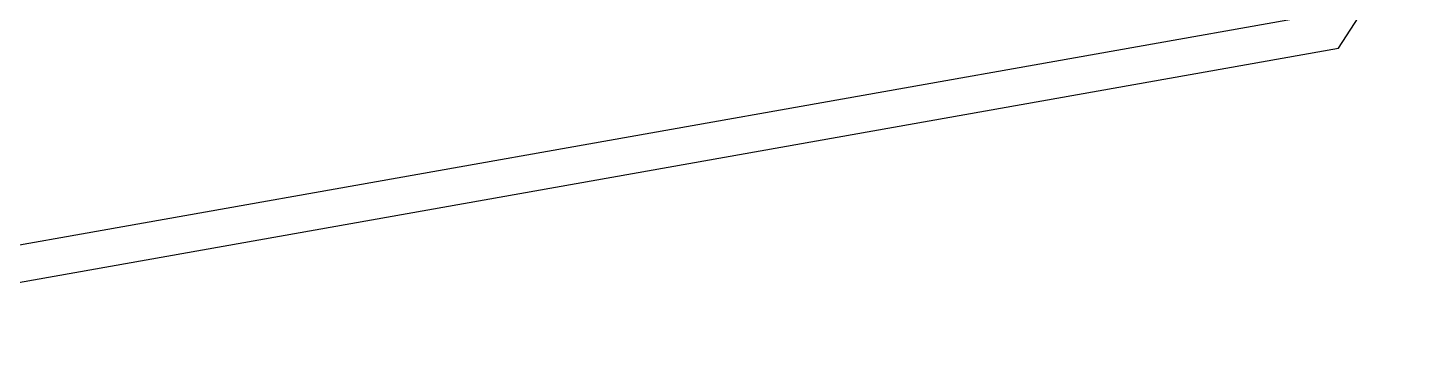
# Model space of a CAD drawing. Header units: millimetres. Extents: x -65527 to 8894748, y -37603 to 223697.
# Drawn here: x -29301.6 to -29250.6, y 101459.3 to 101470.9 of the extents above; entities that cross this region are included whole.
import ezdxf

# ---------------------------------------------------------------- set-up
doc = ezdxf.new("R2010")
doc.units = ezdxf.units.MM
doc.header["$LTSCALE"] = 10
doc.layers.add('Архитектура', color=251, linetype='Continuous')

msp = doc.modelspace()

# ---------------------------------------------------------------- linework, layer by layer
at = {"layer": 'Архитектура', "lineweight": 25, "transparency": 33554684}
for points in [[(-29317.692, 101474.157), (-29315.33, 101460.831), (-29313.613, 101459.526), (-29253.488, 101470.182), (-29252.324, 101471.998)], [(-29317.692, 101474.157), (-29315.33, 101460.831), (-29313.613, 101459.526), (-29253.488, 101470.182), (-29252.324, 101471.998)], [(-29317.692, 101474.157), (-29315.33, 101460.831), (-29313.613, 101459.526), (-29253.488, 101470.182), (-29252.324, 101471.998)], [(-29317.692, 101474.157), (-29315.33, 101460.831), (-29313.613, 101459.526), (-29253.488, 101470.182), (-29252.324, 101471.998)], [(-29317.692, 101474.157), (-29315.33, 101460.831), (-29313.613, 101459.526), (-29253.488, 101470.182), (-29252.324, 101471.998)], [(-29317.692, 101474.157), (-29315.33, 101460.831), (-29313.613, 101459.526), (-29253.488, 101470.182), (-29252.324, 101471.998)], [(-29317.692, 101474.157), (-29315.33, 101460.831), (-29313.613, 101459.526), (-29253.488, 101470.182), (-29252.324, 101471.998)], [(-29317.692, 101474.157), (-29315.33, 101460.831), (-29313.613, 101459.526), (-29253.488, 101470.182), (-29252.324, 101471.998)], [(-29317.692, 101474.157), (-29315.33, 101460.831), (-29313.613, 101459.526), (-29253.488, 101470.182), (-29252.324, 101471.998)], [(-29317.692, 101474.157), (-29315.33, 101460.831), (-29313.613, 101459.526), (-29253.488, 101470.182), (-29252.324, 101471.998)], [(-29317.692, 101474.157), (-29315.33, 101460.831), (-29313.613, 101459.526), (-29253.488, 101470.182), (-29252.324, 101471.998)], [(-29317.692, 101474.157), (-29315.33, 101460.831), (-29313.613, 101459.526), (-29253.488, 101470.182), (-29252.324, 101471.998)], [(-29317.692, 101474.157), (-29315.33, 101460.831), (-29313.613, 101459.526), (-29253.488, 101470.182), (-29252.324, 101471.998)], [(-29317.692, 101474.157), (-29315.33, 101460.831), (-29313.613, 101459.526), (-29253.488, 101470.182), (-29252.324, 101471.998)], [(-29317.692, 101474.157), (-29315.33, 101460.831), (-29313.613, 101459.526), (-29253.488, 101470.182), (-29252.324, 101471.998)], [(-29317.692, 101474.157), (-29315.33, 101460.831), (-29313.613, 101459.526), (-29253.488, 101470.182), (-29252.324, 101471.998)], [(-29317.692, 101474.157), (-29315.33, 101460.831), (-29313.613, 101459.526), (-29253.488, 101470.182), (-29252.324, 101471.998)], [(-29317.692, 101474.157), (-29315.33, 101460.831), (-29313.613, 101459.526), (-29253.488, 101470.182), (-29252.324, 101471.998)], [(-29317.692, 101474.157), (-29315.33, 101460.831), (-29313.613, 101459.526), (-29253.488, 101470.182), (-29252.324, 101471.998)], [(-29317.692, 101474.157), (-29315.33, 101460.831), (-29313.613, 101459.526), (-29253.488, 101470.182), (-29252.324, 101471.998)], [(-29317.692, 101474.157), (-29315.33, 101460.831), (-29313.613, 101459.526), (-29253.488, 101470.182), (-29252.324, 101471.998)], [(-29317.692, 101474.157), (-29315.33, 101460.831), (-29313.613, 101459.526), (-29253.488, 101470.182), (-29252.324, 101471.998)], [(-29317.692, 101474.157), (-29315.33, 101460.831), (-29313.613, 101459.526), (-29253.488, 101470.182), (-29252.324, 101471.998)], [(-29317.692, 101474.157), (-29315.33, 101460.831), (-29313.613, 101459.526), (-29253.488, 101470.182), (-29252.324, 101471.998)], [(-29317.692, 101474.157), (-29315.33, 101460.831), (-29313.613, 101459.526), (-29253.488, 101470.182), (-29252.324, 101471.998)], [(-29317.692, 101474.157), (-29315.33, 101460.831), (-29313.613, 101459.526), (-29253.488, 101470.182), (-29252.324, 101471.998)], [(-29317.692, 101474.157), (-29315.33, 101460.831), (-29313.613, 101459.526), (-29253.488, 101470.182), (-29252.324, 101471.998)], [(-29317.692, 101474.157), (-29315.33, 101460.831), (-29313.613, 101459.526), (-29253.488, 101470.182), (-29252.324, 101471.998)], [(-29317.692, 101474.157), (-29315.33, 101460.831), (-29313.613, 101459.526), (-29253.488, 101470.182), (-29252.324, 101471.998)], [(-29317.692, 101474.157), (-29315.33, 101460.831), (-29313.613, 101459.526), (-29253.488, 101470.182), (-29252.324, 101471.998)], [(-29317.692, 101474.157), (-29315.33, 101460.831), (-29313.613, 101459.526), (-29253.488, 101470.182), (-29252.324, 101471.998)], [(-29317.692, 101474.157), (-29315.33, 101460.831), (-29313.613, 101459.526), (-29253.488, 101470.182), (-29252.324, 101471.998)], [(-29317.692, 101474.157), (-29315.33, 101460.831), (-29313.613, 101459.526), (-29253.488, 101470.182), (-29252.324, 101471.998)], [(-29317.692, 101474.157), (-29315.33, 101460.831), (-29313.613, 101459.526), (-29253.488, 101470.182), (-29252.324, 101471.998)], [(-29317.692, 101474.157), (-29315.33, 101460.831), (-29313.613, 101459.526), (-29253.488, 101470.182), (-29252.324, 101471.998)], [(-29317.692, 101474.157), (-29315.33, 101460.831), (-29313.613, 101459.526), (-29253.488, 101470.182), (-29252.324, 101471.998)], [(-29317.692, 101474.157), (-29315.33, 101460.831), (-29313.613, 101459.526), (-29253.488, 101470.182), (-29252.324, 101471.998)], [(-29317.692, 101474.157), (-29315.33, 101460.831), (-29313.613, 101459.526), (-29253.488, 101470.182), (-29252.324, 101471.998)], [(-29317.692, 101474.157), (-29315.33, 101460.831), (-29313.613, 101459.526), (-29253.488, 101470.182), (-29252.324, 101471.998)], [(-29317.692, 101474.157), (-29315.33, 101460.831), (-29313.613, 101459.526), (-29253.488, 101470.182), (-29252.324, 101471.998)], [(-29317.692, 101474.157), (-29315.33, 101460.831), (-29313.613, 101459.526), (-29253.488, 101470.182), (-29252.324, 101471.998)], [(-29317.692, 101474.157), (-29315.33, 101460.831), (-29313.613, 101459.526), (-29253.488, 101470.182), (-29252.324, 101471.998)], [(-29317.692, 101474.157), (-29315.33, 101460.831), (-29313.613, 101459.526), (-29253.488, 101470.182), (-29252.324, 101471.998)], [(-29317.692, 101474.157), (-29315.33, 101460.831), (-29313.613, 101459.526), (-29253.488, 101470.182), (-29252.324, 101471.998)], [(-29317.692, 101474.157), (-29315.33, 101460.831), (-29313.613, 101459.526), (-29253.488, 101470.182), (-29252.324, 101471.998)], [(-29317.692, 101474.157), (-29315.33, 101460.831), (-29313.613, 101459.526), (-29253.488, 101470.182), (-29252.324, 101471.998)], [(-29317.692, 101474.157), (-29315.33, 101460.831), (-29313.613, 101459.526), (-29253.488, 101470.182), (-29252.324, 101471.998)], [(-29317.692, 101474.157), (-29315.33, 101460.831), (-29313.613, 101459.526), (-29253.488, 101470.182), (-29252.324, 101471.998)], [(-29317.692, 101474.157), (-29315.33, 101460.831), (-29313.613, 101459.526), (-29253.488, 101470.182), (-29252.324, 101471.998)], [(-29317.692, 101474.157), (-29315.33, 101460.831), (-29313.613, 101459.526), (-29253.488, 101470.182), (-29252.324, 101471.998)], [(-29317.692, 101474.157), (-29315.33, 101460.831), (-29313.613, 101459.526), (-29253.488, 101470.182), (-29252.324, 101471.998)], [(-29317.692, 101474.157), (-29315.33, 101460.831), (-29313.613, 101459.526), (-29253.488, 101470.182), (-29252.324, 101471.998)], [(-29317.692, 101474.157), (-29315.33, 101460.831), (-29313.613, 101459.526), (-29253.488, 101470.182), (-29252.324, 101471.998)], [(-29317.692, 101474.157), (-29315.33, 101460.831), (-29313.613, 101459.526), (-29253.488, 101470.182), (-29252.324, 101471.998)], [(-29317.692, 101474.157), (-29315.33, 101460.831), (-29313.613, 101459.526), (-29253.488, 101470.182), (-29252.324, 101471.998)], [(-29317.692, 101474.157), (-29315.33, 101460.831), (-29313.613, 101459.526), (-29253.488, 101470.182), (-29252.324, 101471.998)], [(-29317.692, 101474.157), (-29315.33, 101460.831), (-29313.613, 101459.526), (-29253.488, 101470.182), (-29252.324, 101471.998)], [(-29317.692, 101474.157), (-29315.33, 101460.831), (-29313.613, 101459.526), (-29253.488, 101470.182), (-29252.324, 101471.998)], [(-29317.692, 101474.157), (-29315.33, 101460.831), (-29313.613, 101459.526), (-29253.488, 101470.182), (-29252.324, 101471.998)], [(-29317.692, 101474.157), (-29315.33, 101460.831), (-29313.613, 101459.526), (-29253.488, 101470.182), (-29252.324, 101471.998)], [(-29317.692, 101474.157), (-29315.33, 101460.831), (-29313.613, 101459.526), (-29253.488, 101470.182), (-29252.324, 101471.998)], [(-29317.692, 101474.157), (-29315.33, 101460.831), (-29313.613, 101459.526), (-29253.488, 101470.182), (-29252.324, 101471.998)], [(-29317.692, 101474.157), (-29315.33, 101460.831), (-29313.613, 101459.526), (-29253.488, 101470.182), (-29252.324, 101471.998)], [(-29317.692, 101474.157), (-29315.33, 101460.831), (-29313.613, 101459.526), (-29253.488, 101470.182), (-29252.324, 101471.998)], [(-29317.692, 101474.157), (-29315.33, 101460.831), (-29313.613, 101459.526), (-29253.488, 101470.182), (-29252.324, 101471.998)], [(-29317.692, 101474.157), (-29315.33, 101460.831), (-29313.613, 101459.526), (-29253.488, 101470.182), (-29252.324, 101471.998)], [(-29317.692, 101474.157), (-29315.33, 101460.831), (-29313.613, 101459.526), (-29253.488, 101470.182), (-29252.324, 101471.998)], [(-29317.692, 101474.157), (-29315.33, 101460.831), (-29313.613, 101459.526), (-29253.488, 101470.182), (-29252.324, 101471.998)], [(-29317.692, 101474.157), (-29315.33, 101460.831), (-29313.613, 101459.526), (-29253.488, 101470.182), (-29252.324, 101471.998)], [(-29317.692, 101474.157), (-29315.33, 101460.831), (-29313.613, 101459.526), (-29253.488, 101470.182), (-29252.324, 101471.998)], [(-29317.692, 101474.157), (-29315.33, 101460.831), (-29313.613, 101459.526), (-29253.488, 101470.182), (-29252.324, 101471.998)], [(-29317.692, 101474.157), (-29315.33, 101460.831), (-29313.613, 101459.526), (-29253.488, 101470.182), (-29252.324, 101471.998)], [(-29317.692, 101474.157), (-29315.33, 101460.831), (-29313.613, 101459.526), (-29253.488, 101470.182), (-29252.324, 101471.998)], [(-29317.692, 101474.157), (-29315.33, 101460.831), (-29313.613, 101459.526), (-29253.488, 101470.182), (-29252.324, 101471.998)], [(-29317.692, 101474.157), (-29315.33, 101460.831), (-29313.613, 101459.526), (-29253.488, 101470.182), (-29252.324, 101471.998)], [(-29317.692, 101474.157), (-29315.33, 101460.831), (-29313.613, 101459.526), (-29253.488, 101470.182), (-29252.324, 101471.998)], [(-29317.692, 101474.157), (-29315.33, 101460.831), (-29313.613, 101459.526), (-29253.488, 101470.182), (-29252.324, 101471.998)], [(-29317.692, 101474.157), (-29315.33, 101460.831), (-29313.613, 101459.526), (-29253.488, 101470.182), (-29252.324, 101471.998)], [(-29317.692, 101474.157), (-29315.33, 101460.831), (-29313.613, 101459.526), (-29253.488, 101470.182), (-29252.324, 101471.998)], [(-29317.692, 101474.157), (-29315.33, 101460.831), (-29313.613, 101459.526), (-29253.488, 101470.182), (-29252.324, 101471.998)], [(-29317.692, 101474.157), (-29315.33, 101460.831), (-29313.613, 101459.526), (-29253.488, 101470.182), (-29252.324, 101471.998)], [(-29317.692, 101474.157), (-29315.33, 101460.831), (-29313.613, 101459.526), (-29253.488, 101470.182), (-29252.324, 101471.998)], [(-29317.692, 101474.157), (-29315.33, 101460.831), (-29313.613, 101459.526), (-29253.488, 101470.182), (-29252.324, 101471.998)], [(-29317.692, 101474.157), (-29315.33, 101460.831), (-29313.613, 101459.526), (-29253.488, 101470.182), (-29252.324, 101471.998)], [(-29317.692, 101474.157), (-29315.33, 101460.831), (-29313.613, 101459.526), (-29253.488, 101470.182), (-29252.324, 101471.998)], [(-29317.692, 101474.157), (-29315.33, 101460.831), (-29313.613, 101459.526), (-29253.488, 101470.182), (-29252.324, 101471.998)], [(-29317.692, 101474.157), (-29315.33, 101460.831), (-29313.613, 101459.526), (-29253.488, 101470.182), (-29252.324, 101471.998)], [(-29317.692, 101474.157), (-29315.33, 101460.831), (-29313.613, 101459.526), (-29253.488, 101470.182), (-29252.324, 101471.998)], [(-29317.692, 101474.157), (-29315.33, 101460.831), (-29313.613, 101459.526), (-29253.488, 101470.182), (-29252.324, 101471.998)], [(-29317.692, 101474.157), (-29315.33, 101460.831), (-29313.613, 101459.526), (-29253.488, 101470.182), (-29252.324, 101471.998)], [(-29317.692, 101474.157), (-29315.33, 101460.831), (-29313.613, 101459.526), (-29253.488, 101470.182), (-29252.324, 101471.998)], [(-29317.692, 101474.157), (-29315.33, 101460.831), (-29313.613, 101459.526), (-29253.488, 101470.182), (-29252.324, 101471.998)], [(-29317.692, 101474.157), (-29315.33, 101460.831), (-29313.613, 101459.526), (-29253.488, 101470.182), (-29252.324, 101471.998)], [(-29317.692, 101474.157), (-29315.33, 101460.831), (-29313.613, 101459.526), (-29253.488, 101470.182), (-29252.324, 101471.998)], [(-29317.692, 101474.157), (-29315.33, 101460.831), (-29313.613, 101459.526), (-29253.488, 101470.182), (-29252.324, 101471.998)], [(-29317.692, 101474.157), (-29315.33, 101460.831), (-29313.613, 101459.526), (-29253.488, 101470.182), (-29252.324, 101471.998)], [(-29317.692, 101474.157), (-29315.33, 101460.831), (-29313.613, 101459.526), (-29253.488, 101470.182), (-29252.324, 101471.998)], [(-29317.692, 101474.157), (-29315.33, 101460.831), (-29313.613, 101459.526), (-29253.488, 101470.182), (-29252.324, 101471.998)], [(-29317.692, 101474.157), (-29315.33, 101460.831), (-29313.613, 101459.526), (-29253.488, 101470.182), (-29252.324, 101471.998)], [(-29317.692, 101474.157), (-29315.33, 101460.831), (-29313.613, 101459.526), (-29253.488, 101470.182), (-29252.324, 101471.998)], [(-29317.692, 101474.157), (-29315.33, 101460.831), (-29313.613, 101459.526), (-29253.488, 101470.182), (-29252.324, 101471.998)], [(-29317.692, 101474.157), (-29315.33, 101460.831), (-29313.613, 101459.526), (-29253.488, 101470.182), (-29252.324, 101471.998)], [(-29317.692, 101474.157), (-29315.33, 101460.831), (-29313.613, 101459.526), (-29253.488, 101470.182), (-29252.324, 101471.998)], [(-29317.692, 101474.157), (-29315.33, 101460.831), (-29313.613, 101459.526), (-29253.488, 101470.182), (-29252.324, 101471.998)], [(-29317.692, 101474.157), (-29315.33, 101460.831), (-29313.613, 101459.526), (-29253.488, 101470.182), (-29252.324, 101471.998)], [(-29317.692, 101474.157), (-29315.33, 101460.831), (-29313.613, 101459.526), (-29253.488, 101470.182), (-29252.324, 101471.998)], [(-29317.692, 101474.157), (-29315.33, 101460.831), (-29313.613, 101459.526), (-29253.488, 101470.182), (-29252.324, 101471.998)], [(-29317.692, 101474.157), (-29315.33, 101460.831), (-29313.613, 101459.526), (-29253.488, 101470.182), (-29252.324, 101471.998)], [(-29317.692, 101474.157), (-29315.33, 101460.831), (-29313.613, 101459.526), (-29253.488, 101470.182), (-29252.324, 101471.998)], [(-29317.692, 101474.157), (-29315.33, 101460.831), (-29313.613, 101459.526), (-29253.488, 101470.182), (-29252.324, 101471.998)], [(-29317.692, 101474.157), (-29315.33, 101460.831), (-29313.613, 101459.526), (-29253.488, 101470.182), (-29252.324, 101471.998)], [(-29317.692, 101474.157), (-29315.33, 101460.831), (-29313.613, 101459.526), (-29253.488, 101470.182), (-29252.324, 101471.998)], [(-29317.692, 101474.157), (-29315.33, 101460.831), (-29313.613, 101459.526), (-29253.488, 101470.182), (-29252.324, 101471.998)], [(-29317.692, 101474.157), (-29315.33, 101460.831), (-29313.613, 101459.526), (-29253.488, 101470.182), (-29252.324, 101471.998)], [(-29317.692, 101474.157), (-29315.33, 101460.831), (-29313.613, 101459.526), (-29253.488, 101470.182), (-29252.324, 101471.998)], [(-29317.692, 101474.157), (-29315.33, 101460.831), (-29313.613, 101459.526), (-29253.488, 101470.182), (-29252.324, 101471.998)], [(-29317.692, 101474.157), (-29315.33, 101460.831), (-29313.613, 101459.526), (-29253.488, 101470.182), (-29252.324, 101471.998)], [(-29317.692, 101474.157), (-29315.33, 101460.831), (-29313.613, 101459.526), (-29253.488, 101470.182), (-29252.324, 101471.998)], [(-29317.692, 101474.157), (-29315.33, 101460.831), (-29313.613, 101459.526), (-29253.488, 101470.182), (-29252.324, 101471.998)], [(-29317.692, 101474.157), (-29315.33, 101460.831), (-29313.613, 101459.526), (-29253.488, 101470.182), (-29252.324, 101471.998)], [(-29317.692, 101474.157), (-29315.33, 101460.831), (-29313.613, 101459.526), (-29253.488, 101470.182), (-29252.324, 101471.998)], [(-29317.692, 101474.157), (-29315.33, 101460.831), (-29313.613, 101459.526), (-29253.488, 101470.182), (-29252.324, 101471.998)], [(-29317.692, 101474.157), (-29315.33, 101460.831), (-29313.613, 101459.526), (-29253.488, 101470.182), (-29252.324, 101471.998)], [(-29317.692, 101474.157), (-29315.33, 101460.831), (-29313.613, 101459.526), (-29253.488, 101470.182), (-29252.324, 101471.998)], [(-29253.842, 101471.481), (-29313.727, 101460.868), (-29314.009, 101461.065), (-29314.201, 101462.146), (-29314.025, 101462.548), (-29311.624, 101462.974), (-29311.426, 101463.257), (-29311.554, 101463.977), (-29311.858, 101464.294), (-29314.259, 101463.869), (-29314.541, 101464.066), (-29315.499, 101469.469), (-29314.751, 101470.839), (-29314.78, 101471.701)], [(-29253.842, 101471.481), (-29313.727, 101460.868), (-29314.009, 101461.065), (-29314.201, 101462.146), (-29314.025, 101462.548), (-29311.624, 101462.974), (-29311.426, 101463.257), (-29311.554, 101463.977), (-29311.858, 101464.294), (-29314.259, 101463.869), (-29314.541, 101464.066), (-29315.499, 101469.469), (-29314.751, 101470.839), (-29314.78, 101471.701)], [(-29253.842, 101471.481), (-29313.727, 101460.868), (-29314.009, 101461.065), (-29314.201, 101462.146), (-29314.025, 101462.548), (-29311.624, 101462.974), (-29311.426, 101463.257), (-29311.554, 101463.977), (-29311.858, 101464.294), (-29314.259, 101463.869), (-29314.541, 101464.066), (-29315.499, 101469.469), (-29314.751, 101470.839), (-29314.78, 101471.701)], [(-29253.842, 101471.481), (-29313.727, 101460.868), (-29314.009, 101461.065), (-29314.201, 101462.146), (-29314.025, 101462.548), (-29311.624, 101462.974), (-29311.426, 101463.257), (-29311.554, 101463.977), (-29311.858, 101464.294), (-29314.259, 101463.869), (-29314.541, 101464.066), (-29315.499, 101469.469), (-29314.751, 101470.839), (-29314.78, 101471.701)], [(-29253.842, 101471.481), (-29313.727, 101460.868), (-29314.009, 101461.065), (-29314.201, 101462.146), (-29314.025, 101462.548), (-29311.624, 101462.974), (-29311.426, 101463.257), (-29311.554, 101463.977), (-29311.858, 101464.294), (-29314.259, 101463.869), (-29314.541, 101464.066), (-29315.499, 101469.469), (-29314.751, 101470.839), (-29314.78, 101471.701)], [(-29253.842, 101471.481), (-29313.727, 101460.868), (-29314.009, 101461.065), (-29314.201, 101462.146), (-29314.025, 101462.548), (-29311.624, 101462.974), (-29311.426, 101463.257), (-29311.554, 101463.977), (-29311.858, 101464.294), (-29314.259, 101463.869), (-29314.541, 101464.066), (-29315.499, 101469.469), (-29314.751, 101470.839), (-29314.78, 101471.701)], [(-29253.842, 101471.481), (-29313.727, 101460.868), (-29314.009, 101461.065), (-29314.201, 101462.146), (-29314.025, 101462.548), (-29311.624, 101462.974), (-29311.426, 101463.257), (-29311.554, 101463.977), (-29311.858, 101464.294), (-29314.259, 101463.869), (-29314.541, 101464.066), (-29315.499, 101469.469), (-29314.751, 101470.839), (-29314.78, 101471.701)], [(-29253.842, 101471.481), (-29313.727, 101460.868), (-29314.009, 101461.065), (-29314.201, 101462.146), (-29314.025, 101462.548), (-29311.624, 101462.974), (-29311.426, 101463.257), (-29311.554, 101463.977), (-29311.858, 101464.294), (-29314.259, 101463.869), (-29314.541, 101464.066), (-29315.499, 101469.469), (-29314.751, 101470.839), (-29314.78, 101471.701)], [(-29253.842, 101471.481), (-29313.727, 101460.868), (-29314.009, 101461.065), (-29314.201, 101462.146), (-29314.025, 101462.548), (-29311.624, 101462.974), (-29311.426, 101463.257), (-29311.554, 101463.977), (-29311.858, 101464.294), (-29314.259, 101463.869), (-29314.541, 101464.066), (-29315.499, 101469.469), (-29314.751, 101470.839), (-29314.78, 101471.701)], [(-29253.842, 101471.481), (-29313.727, 101460.868), (-29314.009, 101461.065), (-29314.201, 101462.146), (-29314.025, 101462.548), (-29311.624, 101462.974), (-29311.426, 101463.257), (-29311.554, 101463.977), (-29311.858, 101464.294), (-29314.259, 101463.869), (-29314.541, 101464.066), (-29315.499, 101469.469), (-29314.751, 101470.839), (-29314.78, 101471.701)], [(-29253.842, 101471.481), (-29313.727, 101460.868), (-29314.009, 101461.065), (-29314.201, 101462.146), (-29314.025, 101462.548), (-29311.624, 101462.974), (-29311.426, 101463.257), (-29311.554, 101463.977), (-29311.858, 101464.294), (-29314.259, 101463.869), (-29314.541, 101464.066), (-29315.499, 101469.469), (-29314.751, 101470.839), (-29314.78, 101471.701)], [(-29253.842, 101471.481), (-29313.727, 101460.868), (-29314.009, 101461.065), (-29314.201, 101462.146), (-29314.025, 101462.548), (-29311.624, 101462.974), (-29311.426, 101463.257), (-29311.554, 101463.977), (-29311.858, 101464.294), (-29314.259, 101463.869), (-29314.541, 101464.066), (-29315.499, 101469.469), (-29314.751, 101470.839), (-29314.78, 101471.701)], [(-29253.842, 101471.481), (-29313.727, 101460.868), (-29314.009, 101461.065), (-29314.201, 101462.146), (-29314.025, 101462.548), (-29311.624, 101462.974), (-29311.426, 101463.257), (-29311.554, 101463.977), (-29311.858, 101464.294), (-29314.259, 101463.869), (-29314.541, 101464.066), (-29315.499, 101469.469), (-29314.751, 101470.839), (-29314.78, 101471.701)], [(-29253.842, 101471.481), (-29313.727, 101460.868), (-29314.009, 101461.065), (-29314.201, 101462.146), (-29314.025, 101462.548), (-29311.624, 101462.974), (-29311.426, 101463.257), (-29311.554, 101463.977), (-29311.858, 101464.294), (-29314.259, 101463.869), (-29314.541, 101464.066), (-29315.499, 101469.469), (-29314.751, 101470.839), (-29314.78, 101471.701)], [(-29253.842, 101471.481), (-29313.727, 101460.868), (-29314.009, 101461.065), (-29314.201, 101462.146), (-29314.025, 101462.548), (-29311.624, 101462.974), (-29311.426, 101463.257), (-29311.554, 101463.977), (-29311.858, 101464.294), (-29314.259, 101463.869), (-29314.541, 101464.066), (-29315.499, 101469.469), (-29314.751, 101470.839), (-29314.78, 101471.701)], [(-29253.842, 101471.481), (-29313.727, 101460.868), (-29314.009, 101461.065), (-29314.201, 101462.146), (-29314.025, 101462.548), (-29311.624, 101462.974), (-29311.426, 101463.257), (-29311.554, 101463.977), (-29311.858, 101464.294), (-29314.259, 101463.869), (-29314.541, 101464.066), (-29315.499, 101469.469), (-29314.751, 101470.839), (-29314.78, 101471.701)], [(-29253.842, 101471.481), (-29313.727, 101460.868), (-29314.009, 101461.065), (-29314.201, 101462.146), (-29314.025, 101462.548), (-29311.624, 101462.974), (-29311.426, 101463.257), (-29311.554, 101463.977), (-29311.858, 101464.294), (-29314.259, 101463.869), (-29314.541, 101464.066), (-29315.499, 101469.469), (-29314.751, 101470.839), (-29314.78, 101471.701)], [(-29253.842, 101471.481), (-29313.727, 101460.868), (-29314.009, 101461.065), (-29314.201, 101462.146), (-29314.025, 101462.548), (-29311.624, 101462.974), (-29311.426, 101463.257), (-29311.554, 101463.977), (-29311.858, 101464.294), (-29314.259, 101463.869), (-29314.541, 101464.066), (-29315.499, 101469.469), (-29314.751, 101470.839), (-29314.78, 101471.701)], [(-29253.842, 101471.481), (-29313.727, 101460.868), (-29314.009, 101461.065), (-29314.201, 101462.146), (-29314.025, 101462.548), (-29311.624, 101462.974), (-29311.426, 101463.257), (-29311.554, 101463.977), (-29311.858, 101464.294), (-29314.259, 101463.869), (-29314.541, 101464.066), (-29315.499, 101469.469), (-29314.751, 101470.839), (-29314.78, 101471.701)], [(-29253.842, 101471.481), (-29313.727, 101460.868), (-29314.009, 101461.065), (-29314.201, 101462.146), (-29314.025, 101462.548), (-29311.624, 101462.974), (-29311.426, 101463.257), (-29311.554, 101463.977), (-29311.858, 101464.294), (-29314.259, 101463.869), (-29314.541, 101464.066), (-29315.499, 101469.469), (-29314.751, 101470.839), (-29314.78, 101471.701)], [(-29253.842, 101471.481), (-29313.727, 101460.868), (-29314.009, 101461.065), (-29314.201, 101462.146), (-29314.025, 101462.548), (-29311.624, 101462.974), (-29311.426, 101463.257), (-29311.554, 101463.977), (-29311.858, 101464.294), (-29314.259, 101463.869), (-29314.541, 101464.066), (-29315.499, 101469.469), (-29314.751, 101470.839), (-29314.78, 101471.701)], [(-29253.842, 101471.481), (-29313.727, 101460.868), (-29314.009, 101461.065), (-29314.201, 101462.146), (-29314.025, 101462.548), (-29311.624, 101462.974), (-29311.426, 101463.257), (-29311.554, 101463.977), (-29311.858, 101464.294), (-29314.259, 101463.869), (-29314.541, 101464.066), (-29315.499, 101469.469), (-29314.751, 101470.839), (-29314.78, 101471.701)], [(-29253.842, 101471.481), (-29313.727, 101460.868), (-29314.009, 101461.065), (-29314.201, 101462.146), (-29314.025, 101462.548), (-29311.624, 101462.974), (-29311.426, 101463.257), (-29311.554, 101463.977), (-29311.858, 101464.294), (-29314.259, 101463.869), (-29314.541, 101464.066), (-29315.499, 101469.469), (-29314.751, 101470.839), (-29314.78, 101471.701)], [(-29253.842, 101471.481), (-29313.727, 101460.868), (-29314.009, 101461.065), (-29314.201, 101462.146), (-29314.025, 101462.548), (-29311.624, 101462.974), (-29311.426, 101463.257), (-29311.554, 101463.977), (-29311.858, 101464.294), (-29314.259, 101463.869), (-29314.541, 101464.066), (-29315.499, 101469.469), (-29314.751, 101470.839), (-29314.78, 101471.701)], [(-29253.842, 101471.481), (-29313.727, 101460.868), (-29314.009, 101461.065), (-29314.201, 101462.146), (-29314.025, 101462.548), (-29311.624, 101462.974), (-29311.426, 101463.257), (-29311.554, 101463.977), (-29311.858, 101464.294), (-29314.259, 101463.869), (-29314.541, 101464.066), (-29315.499, 101469.469), (-29314.751, 101470.839), (-29314.78, 101471.701)], [(-29253.842, 101471.481), (-29313.727, 101460.868), (-29314.009, 101461.065), (-29314.201, 101462.146), (-29314.025, 101462.548), (-29311.624, 101462.974), (-29311.426, 101463.257), (-29311.554, 101463.977), (-29311.858, 101464.294), (-29314.259, 101463.869), (-29314.541, 101464.066), (-29315.499, 101469.469), (-29314.751, 101470.839), (-29314.78, 101471.701)], [(-29253.842, 101471.481), (-29313.727, 101460.868), (-29314.009, 101461.065), (-29314.201, 101462.146), (-29314.025, 101462.548), (-29311.624, 101462.974), (-29311.426, 101463.257), (-29311.554, 101463.977), (-29311.858, 101464.294), (-29314.259, 101463.869), (-29314.541, 101464.066), (-29315.499, 101469.469), (-29314.751, 101470.839), (-29314.78, 101471.701)], [(-29253.842, 101471.481), (-29313.727, 101460.868), (-29314.009, 101461.065), (-29314.201, 101462.146), (-29314.025, 101462.548), (-29311.624, 101462.974), (-29311.426, 101463.257), (-29311.554, 101463.977), (-29311.858, 101464.294), (-29314.259, 101463.869), (-29314.541, 101464.066), (-29315.499, 101469.469), (-29314.751, 101470.839), (-29314.78, 101471.701)], [(-29253.842, 101471.481), (-29313.727, 101460.868), (-29314.009, 101461.065), (-29314.201, 101462.146), (-29314.025, 101462.548), (-29311.624, 101462.974), (-29311.426, 101463.257), (-29311.554, 101463.977), (-29311.858, 101464.294), (-29314.259, 101463.869), (-29314.541, 101464.066), (-29315.499, 101469.469), (-29314.751, 101470.839), (-29314.78, 101471.701)], [(-29253.842, 101471.481), (-29313.727, 101460.868), (-29314.009, 101461.065), (-29314.201, 101462.146), (-29314.025, 101462.548), (-29311.624, 101462.974), (-29311.426, 101463.257), (-29311.554, 101463.977), (-29311.858, 101464.294), (-29314.259, 101463.869), (-29314.541, 101464.066), (-29315.499, 101469.469), (-29314.751, 101470.839), (-29314.78, 101471.701)], [(-29253.842, 101471.481), (-29313.727, 101460.868), (-29314.009, 101461.065), (-29314.201, 101462.146), (-29314.025, 101462.548), (-29311.624, 101462.974), (-29311.426, 101463.257), (-29311.554, 101463.977), (-29311.858, 101464.294), (-29314.259, 101463.869), (-29314.541, 101464.066), (-29315.499, 101469.469), (-29314.751, 101470.839), (-29314.78, 101471.701)], [(-29253.842, 101471.481), (-29313.727, 101460.868), (-29314.009, 101461.065), (-29314.201, 101462.146), (-29314.025, 101462.548), (-29311.624, 101462.974), (-29311.426, 101463.257), (-29311.554, 101463.977), (-29311.858, 101464.294), (-29314.259, 101463.869), (-29314.541, 101464.066), (-29315.499, 101469.469), (-29314.751, 101470.839), (-29314.78, 101471.701)], [(-29253.842, 101471.481), (-29313.727, 101460.868), (-29314.009, 101461.065), (-29314.201, 101462.146), (-29314.025, 101462.548), (-29311.624, 101462.974), (-29311.426, 101463.257), (-29311.554, 101463.977), (-29311.858, 101464.294), (-29314.259, 101463.869), (-29314.541, 101464.066), (-29315.499, 101469.469), (-29314.751, 101470.839), (-29314.78, 101471.701)], [(-29253.842, 101471.481), (-29313.727, 101460.868), (-29314.009, 101461.065), (-29314.201, 101462.146), (-29314.025, 101462.548), (-29311.624, 101462.974), (-29311.426, 101463.257), (-29311.554, 101463.977), (-29311.858, 101464.294), (-29314.259, 101463.869), (-29314.541, 101464.066), (-29315.499, 101469.469), (-29314.751, 101470.839), (-29314.78, 101471.701)], [(-29253.842, 101471.481), (-29313.727, 101460.868), (-29314.009, 101461.065), (-29314.201, 101462.146), (-29314.025, 101462.548), (-29311.624, 101462.974), (-29311.426, 101463.257), (-29311.554, 101463.977), (-29311.858, 101464.294), (-29314.259, 101463.869), (-29314.541, 101464.066), (-29315.499, 101469.469), (-29314.751, 101470.839), (-29314.78, 101471.701)], [(-29253.842, 101471.481), (-29313.727, 101460.868), (-29314.009, 101461.065), (-29314.201, 101462.146), (-29314.025, 101462.548), (-29311.624, 101462.974), (-29311.426, 101463.257), (-29311.554, 101463.977), (-29311.858, 101464.294), (-29314.259, 101463.869), (-29314.541, 101464.066), (-29315.499, 101469.469), (-29314.751, 101470.839), (-29314.78, 101471.701)], [(-29253.842, 101471.481), (-29313.727, 101460.868), (-29314.009, 101461.065), (-29314.201, 101462.146), (-29314.025, 101462.548), (-29311.624, 101462.974), (-29311.426, 101463.257), (-29311.554, 101463.977), (-29311.858, 101464.294), (-29314.259, 101463.869), (-29314.541, 101464.066), (-29315.499, 101469.469), (-29314.751, 101470.839), (-29314.78, 101471.701)], [(-29253.842, 101471.481), (-29313.727, 101460.868), (-29314.009, 101461.065), (-29314.201, 101462.146), (-29314.025, 101462.548), (-29311.624, 101462.974), (-29311.426, 101463.257), (-29311.554, 101463.977), (-29311.858, 101464.294), (-29314.259, 101463.869), (-29314.541, 101464.066), (-29315.499, 101469.469), (-29314.751, 101470.839), (-29314.78, 101471.701)], [(-29253.842, 101471.481), (-29313.727, 101460.868), (-29314.009, 101461.065), (-29314.201, 101462.146), (-29314.025, 101462.548), (-29311.624, 101462.974), (-29311.426, 101463.257), (-29311.554, 101463.977), (-29311.858, 101464.294), (-29314.259, 101463.869), (-29314.541, 101464.066), (-29315.499, 101469.469), (-29314.751, 101470.839), (-29314.78, 101471.701)], [(-29253.842, 101471.481), (-29313.727, 101460.868), (-29314.009, 101461.065), (-29314.201, 101462.146), (-29314.025, 101462.548), (-29311.624, 101462.974), (-29311.426, 101463.257), (-29311.554, 101463.977), (-29311.858, 101464.294), (-29314.259, 101463.869), (-29314.541, 101464.066), (-29315.499, 101469.469), (-29314.751, 101470.839), (-29314.78, 101471.701)], [(-29253.842, 101471.481), (-29313.727, 101460.868), (-29314.009, 101461.065), (-29314.201, 101462.146), (-29314.025, 101462.548), (-29311.624, 101462.974), (-29311.426, 101463.257), (-29311.554, 101463.977), (-29311.858, 101464.294), (-29314.259, 101463.869), (-29314.541, 101464.066), (-29315.499, 101469.469), (-29314.751, 101470.839), (-29314.78, 101471.701)], [(-29253.842, 101471.481), (-29313.727, 101460.868), (-29314.009, 101461.065), (-29314.201, 101462.146), (-29314.025, 101462.548), (-29311.624, 101462.974), (-29311.426, 101463.257), (-29311.554, 101463.977), (-29311.858, 101464.294), (-29314.259, 101463.869), (-29314.541, 101464.066), (-29315.499, 101469.469), (-29314.751, 101470.839), (-29314.78, 101471.701)], [(-29253.842, 101471.481), (-29313.727, 101460.868), (-29314.009, 101461.065), (-29314.201, 101462.146), (-29314.025, 101462.548), (-29311.624, 101462.974), (-29311.426, 101463.257), (-29311.554, 101463.977), (-29311.858, 101464.294), (-29314.259, 101463.869), (-29314.541, 101464.066), (-29315.499, 101469.469), (-29314.751, 101470.839), (-29314.78, 101471.701)], [(-29253.842, 101471.481), (-29313.727, 101460.868), (-29314.009, 101461.065), (-29314.201, 101462.146), (-29314.025, 101462.548), (-29311.624, 101462.974), (-29311.426, 101463.257), (-29311.554, 101463.977), (-29311.858, 101464.294), (-29314.259, 101463.869), (-29314.541, 101464.066), (-29315.499, 101469.469), (-29314.751, 101470.839), (-29314.78, 101471.701)], [(-29253.842, 101471.481), (-29313.727, 101460.868), (-29314.009, 101461.065), (-29314.201, 101462.146), (-29314.025, 101462.548), (-29311.624, 101462.974), (-29311.426, 101463.257), (-29311.554, 101463.977), (-29311.858, 101464.294), (-29314.259, 101463.869), (-29314.541, 101464.066), (-29315.499, 101469.469), (-29314.751, 101470.839), (-29314.78, 101471.701)], [(-29253.842, 101471.481), (-29313.727, 101460.868), (-29314.009, 101461.065), (-29314.201, 101462.146), (-29314.025, 101462.548), (-29311.624, 101462.974), (-29311.426, 101463.257), (-29311.554, 101463.977), (-29311.858, 101464.294), (-29314.259, 101463.869), (-29314.541, 101464.066), (-29315.499, 101469.469), (-29314.751, 101470.839), (-29314.78, 101471.701)], [(-29253.842, 101471.481), (-29313.727, 101460.868), (-29314.009, 101461.065), (-29314.201, 101462.146), (-29314.025, 101462.548), (-29311.624, 101462.974), (-29311.426, 101463.257), (-29311.554, 101463.977), (-29311.858, 101464.294), (-29314.259, 101463.869), (-29314.541, 101464.066), (-29315.499, 101469.469), (-29314.751, 101470.839), (-29314.78, 101471.701)], [(-29253.842, 101471.481), (-29313.727, 101460.868), (-29314.009, 101461.065), (-29314.201, 101462.146), (-29314.025, 101462.548), (-29311.624, 101462.974), (-29311.426, 101463.257), (-29311.554, 101463.977), (-29311.858, 101464.294), (-29314.259, 101463.869), (-29314.541, 101464.066), (-29315.499, 101469.469), (-29314.751, 101470.839), (-29314.78, 101471.701)], [(-29253.842, 101471.481), (-29313.727, 101460.868), (-29314.009, 101461.065), (-29314.201, 101462.146), (-29314.025, 101462.548), (-29311.624, 101462.974), (-29311.426, 101463.257), (-29311.554, 101463.977), (-29311.858, 101464.294), (-29314.259, 101463.869), (-29314.541, 101464.066), (-29315.499, 101469.469), (-29314.751, 101470.839), (-29314.78, 101471.701)], [(-29253.842, 101471.481), (-29313.727, 101460.868), (-29314.009, 101461.065), (-29314.201, 101462.146), (-29314.025, 101462.548), (-29311.624, 101462.974), (-29311.426, 101463.257), (-29311.554, 101463.977), (-29311.858, 101464.294), (-29314.259, 101463.869), (-29314.541, 101464.066), (-29315.499, 101469.469), (-29314.751, 101470.839), (-29314.78, 101471.701)], [(-29253.842, 101471.481), (-29313.727, 101460.868), (-29314.009, 101461.065), (-29314.201, 101462.146), (-29314.025, 101462.548), (-29311.624, 101462.974), (-29311.426, 101463.257), (-29311.554, 101463.977), (-29311.858, 101464.294), (-29314.259, 101463.869), (-29314.541, 101464.066), (-29315.499, 101469.469), (-29314.751, 101470.839), (-29314.78, 101471.701)], [(-29253.842, 101471.481), (-29313.727, 101460.868), (-29314.009, 101461.065), (-29314.201, 101462.146), (-29314.025, 101462.548), (-29311.624, 101462.974), (-29311.426, 101463.257), (-29311.554, 101463.977), (-29311.858, 101464.294), (-29314.259, 101463.869), (-29314.541, 101464.066), (-29315.499, 101469.469), (-29314.751, 101470.839), (-29314.78, 101471.701)], [(-29253.842, 101471.481), (-29313.727, 101460.868), (-29314.009, 101461.065), (-29314.201, 101462.146), (-29314.025, 101462.548), (-29311.624, 101462.974), (-29311.426, 101463.257), (-29311.554, 101463.977), (-29311.858, 101464.294), (-29314.259, 101463.869), (-29314.541, 101464.066), (-29315.499, 101469.469), (-29314.751, 101470.839), (-29314.78, 101471.701)], [(-29253.842, 101471.481), (-29313.727, 101460.868), (-29314.009, 101461.065), (-29314.201, 101462.146), (-29314.025, 101462.548), (-29311.624, 101462.974), (-29311.426, 101463.257), (-29311.554, 101463.977), (-29311.858, 101464.294), (-29314.259, 101463.869), (-29314.541, 101464.066), (-29315.499, 101469.469), (-29314.751, 101470.839), (-29314.78, 101471.701)], [(-29253.842, 101471.481), (-29313.727, 101460.868), (-29314.009, 101461.065), (-29314.201, 101462.146), (-29314.025, 101462.548), (-29311.624, 101462.974), (-29311.426, 101463.257), (-29311.554, 101463.977), (-29311.858, 101464.294), (-29314.259, 101463.869), (-29314.541, 101464.066), (-29315.499, 101469.469), (-29314.751, 101470.839), (-29314.78, 101471.701)], [(-29253.842, 101471.481), (-29313.727, 101460.868), (-29314.009, 101461.065), (-29314.201, 101462.146), (-29314.025, 101462.548), (-29311.624, 101462.974), (-29311.426, 101463.257), (-29311.554, 101463.977), (-29311.858, 101464.294), (-29314.259, 101463.869), (-29314.541, 101464.066), (-29315.499, 101469.469), (-29314.751, 101470.839), (-29314.78, 101471.701)], [(-29253.842, 101471.481), (-29313.727, 101460.868), (-29314.009, 101461.065), (-29314.201, 101462.146), (-29314.025, 101462.548), (-29311.624, 101462.974), (-29311.426, 101463.257), (-29311.554, 101463.977), (-29311.858, 101464.294), (-29314.259, 101463.869), (-29314.541, 101464.066), (-29315.499, 101469.469), (-29314.751, 101470.839), (-29314.78, 101471.701)], [(-29253.842, 101471.481), (-29313.727, 101460.868), (-29314.009, 101461.065), (-29314.201, 101462.146), (-29314.025, 101462.548), (-29311.624, 101462.974), (-29311.426, 101463.257), (-29311.554, 101463.977), (-29311.858, 101464.294), (-29314.259, 101463.869), (-29314.541, 101464.066), (-29315.499, 101469.469), (-29314.751, 101470.839), (-29314.78, 101471.701)], [(-29253.842, 101471.481), (-29313.727, 101460.868), (-29314.009, 101461.065), (-29314.201, 101462.146), (-29314.025, 101462.548), (-29311.624, 101462.974), (-29311.426, 101463.257), (-29311.554, 101463.977), (-29311.858, 101464.294), (-29314.259, 101463.869), (-29314.541, 101464.066), (-29315.499, 101469.469), (-29314.751, 101470.839), (-29314.78, 101471.701)], [(-29253.842, 101471.481), (-29313.727, 101460.868), (-29314.009, 101461.065), (-29314.201, 101462.146), (-29314.025, 101462.548), (-29311.624, 101462.974), (-29311.426, 101463.257), (-29311.554, 101463.977), (-29311.858, 101464.294), (-29314.259, 101463.869), (-29314.541, 101464.066), (-29315.499, 101469.469), (-29314.751, 101470.839), (-29314.78, 101471.701)], [(-29253.842, 101471.481), (-29313.727, 101460.868), (-29314.009, 101461.065), (-29314.201, 101462.146), (-29314.025, 101462.548), (-29311.624, 101462.974), (-29311.426, 101463.257), (-29311.554, 101463.977), (-29311.858, 101464.294), (-29314.259, 101463.869), (-29314.541, 101464.066), (-29315.499, 101469.469), (-29314.751, 101470.839), (-29314.78, 101471.701)], [(-29253.842, 101471.481), (-29313.727, 101460.868), (-29314.009, 101461.065), (-29314.201, 101462.146), (-29314.025, 101462.548), (-29311.624, 101462.974), (-29311.426, 101463.257), (-29311.554, 101463.977), (-29311.858, 101464.294), (-29314.259, 101463.869), (-29314.541, 101464.066), (-29315.499, 101469.469), (-29314.751, 101470.839), (-29314.78, 101471.701)], [(-29253.842, 101471.481), (-29313.727, 101460.868), (-29314.009, 101461.065), (-29314.201, 101462.146), (-29314.025, 101462.548), (-29311.624, 101462.974), (-29311.426, 101463.257), (-29311.554, 101463.977), (-29311.858, 101464.294), (-29314.259, 101463.869), (-29314.541, 101464.066), (-29315.499, 101469.469), (-29314.751, 101470.839), (-29314.78, 101471.701)], [(-29253.842, 101471.481), (-29313.727, 101460.868), (-29314.009, 101461.065), (-29314.201, 101462.146), (-29314.025, 101462.548), (-29311.624, 101462.974), (-29311.426, 101463.257), (-29311.554, 101463.977), (-29311.858, 101464.294), (-29314.259, 101463.869), (-29314.541, 101464.066), (-29315.499, 101469.469), (-29314.751, 101470.839), (-29314.78, 101471.701)], [(-29253.842, 101471.481), (-29313.727, 101460.868), (-29314.009, 101461.065), (-29314.201, 101462.146), (-29314.025, 101462.548), (-29311.624, 101462.974), (-29311.426, 101463.257), (-29311.554, 101463.977), (-29311.858, 101464.294), (-29314.259, 101463.869), (-29314.541, 101464.066), (-29315.499, 101469.469), (-29314.751, 101470.839), (-29314.78, 101471.701)], [(-29253.842, 101471.481), (-29313.727, 101460.868), (-29314.009, 101461.065), (-29314.201, 101462.146), (-29314.025, 101462.548), (-29311.624, 101462.974), (-29311.426, 101463.257), (-29311.554, 101463.977), (-29311.858, 101464.294), (-29314.259, 101463.869), (-29314.541, 101464.066), (-29315.499, 101469.469), (-29314.751, 101470.839), (-29314.78, 101471.701)], [(-29253.842, 101471.481), (-29313.727, 101460.868), (-29314.009, 101461.065), (-29314.201, 101462.146), (-29314.025, 101462.548), (-29311.624, 101462.974), (-29311.426, 101463.257), (-29311.554, 101463.977), (-29311.858, 101464.294), (-29314.259, 101463.869), (-29314.541, 101464.066), (-29315.499, 101469.469), (-29314.751, 101470.839), (-29314.78, 101471.701)], [(-29253.842, 101471.481), (-29313.727, 101460.868), (-29314.009, 101461.065), (-29314.201, 101462.146), (-29314.025, 101462.548), (-29311.624, 101462.974), (-29311.426, 101463.257), (-29311.554, 101463.977), (-29311.858, 101464.294), (-29314.259, 101463.869), (-29314.541, 101464.066), (-29315.499, 101469.469), (-29314.751, 101470.839), (-29314.78, 101471.701)], [(-29253.842, 101471.481), (-29313.727, 101460.868), (-29314.009, 101461.065), (-29314.201, 101462.146), (-29314.025, 101462.548), (-29311.624, 101462.974), (-29311.426, 101463.257), (-29311.554, 101463.977), (-29311.858, 101464.294), (-29314.259, 101463.869), (-29314.541, 101464.066), (-29315.499, 101469.469), (-29314.751, 101470.839), (-29314.78, 101471.701)], [(-29253.842, 101471.481), (-29313.727, 101460.868), (-29314.009, 101461.065), (-29314.201, 101462.146), (-29314.025, 101462.548), (-29311.624, 101462.974), (-29311.426, 101463.257), (-29311.554, 101463.977), (-29311.858, 101464.294), (-29314.259, 101463.869), (-29314.541, 101464.066), (-29315.499, 101469.469), (-29314.751, 101470.839), (-29314.78, 101471.701)], [(-29253.842, 101471.481), (-29313.727, 101460.868), (-29314.009, 101461.065), (-29314.201, 101462.146), (-29314.025, 101462.548), (-29311.624, 101462.974), (-29311.426, 101463.257), (-29311.554, 101463.977), (-29311.858, 101464.294), (-29314.259, 101463.869), (-29314.541, 101464.066), (-29315.499, 101469.469), (-29314.751, 101470.839), (-29314.78, 101471.701)], [(-29253.842, 101471.481), (-29313.727, 101460.868), (-29314.009, 101461.065), (-29314.201, 101462.146), (-29314.025, 101462.548), (-29311.624, 101462.974), (-29311.426, 101463.257), (-29311.554, 101463.977), (-29311.858, 101464.294), (-29314.259, 101463.869), (-29314.541, 101464.066), (-29315.499, 101469.469), (-29314.751, 101470.839), (-29314.78, 101471.701)], [(-29253.842, 101471.481), (-29313.727, 101460.868), (-29314.009, 101461.065), (-29314.201, 101462.146), (-29314.025, 101462.548), (-29311.624, 101462.974), (-29311.426, 101463.257), (-29311.554, 101463.977), (-29311.858, 101464.294), (-29314.259, 101463.869), (-29314.541, 101464.066), (-29315.499, 101469.469), (-29314.751, 101470.839), (-29314.78, 101471.701)], [(-29253.842, 101471.481), (-29313.727, 101460.868), (-29314.009, 101461.065), (-29314.201, 101462.146), (-29314.025, 101462.548), (-29311.624, 101462.974), (-29311.426, 101463.257), (-29311.554, 101463.977), (-29311.858, 101464.294), (-29314.259, 101463.869), (-29314.541, 101464.066), (-29315.499, 101469.469), (-29314.751, 101470.839), (-29314.78, 101471.701)], [(-29253.842, 101471.481), (-29313.727, 101460.868), (-29314.009, 101461.065), (-29314.201, 101462.146), (-29314.025, 101462.548), (-29311.624, 101462.974), (-29311.426, 101463.257), (-29311.554, 101463.977), (-29311.858, 101464.294), (-29314.259, 101463.869), (-29314.541, 101464.066), (-29315.499, 101469.469), (-29314.751, 101470.839), (-29314.78, 101471.701)], [(-29253.842, 101471.481), (-29313.727, 101460.868), (-29314.009, 101461.065), (-29314.201, 101462.146), (-29314.025, 101462.548), (-29311.624, 101462.974), (-29311.426, 101463.257), (-29311.554, 101463.977), (-29311.858, 101464.294), (-29314.259, 101463.869), (-29314.541, 101464.066), (-29315.499, 101469.469), (-29314.751, 101470.839), (-29314.78, 101471.701)], [(-29253.842, 101471.481), (-29313.727, 101460.868), (-29314.009, 101461.065), (-29314.201, 101462.146), (-29314.025, 101462.548), (-29311.624, 101462.974), (-29311.426, 101463.257), (-29311.554, 101463.977), (-29311.858, 101464.294), (-29314.259, 101463.869), (-29314.541, 101464.066), (-29315.499, 101469.469), (-29314.751, 101470.839), (-29314.78, 101471.701)], [(-29253.842, 101471.481), (-29313.727, 101460.868), (-29314.009, 101461.065), (-29314.201, 101462.146), (-29314.025, 101462.548), (-29311.624, 101462.974), (-29311.426, 101463.257), (-29311.554, 101463.977), (-29311.858, 101464.294), (-29314.259, 101463.869), (-29314.541, 101464.066), (-29315.499, 101469.469), (-29314.751, 101470.839), (-29314.78, 101471.701)], [(-29253.842, 101471.481), (-29313.727, 101460.868), (-29314.009, 101461.065), (-29314.201, 101462.146), (-29314.025, 101462.548), (-29311.624, 101462.974), (-29311.426, 101463.257), (-29311.554, 101463.977), (-29311.858, 101464.294), (-29314.259, 101463.869), (-29314.541, 101464.066), (-29315.499, 101469.469), (-29314.751, 101470.839), (-29314.78, 101471.701)], [(-29253.842, 101471.481), (-29313.727, 101460.868), (-29314.009, 101461.065), (-29314.201, 101462.146), (-29314.025, 101462.548), (-29311.624, 101462.974), (-29311.426, 101463.257), (-29311.554, 101463.977), (-29311.858, 101464.294), (-29314.259, 101463.869), (-29314.541, 101464.066), (-29315.499, 101469.469), (-29314.751, 101470.839), (-29314.78, 101471.701)], [(-29253.842, 101471.481), (-29313.727, 101460.868), (-29314.009, 101461.065), (-29314.201, 101462.146), (-29314.025, 101462.548), (-29311.624, 101462.974), (-29311.426, 101463.257), (-29311.554, 101463.977), (-29311.858, 101464.294), (-29314.259, 101463.869), (-29314.541, 101464.066), (-29315.499, 101469.469), (-29314.751, 101470.839), (-29314.78, 101471.701)], [(-29253.842, 101471.481), (-29313.727, 101460.868), (-29314.009, 101461.065), (-29314.201, 101462.146), (-29314.025, 101462.548), (-29311.624, 101462.974), (-29311.426, 101463.257), (-29311.554, 101463.977), (-29311.858, 101464.294), (-29314.259, 101463.869), (-29314.541, 101464.066), (-29315.499, 101469.469), (-29314.751, 101470.839), (-29314.78, 101471.701)], [(-29253.842, 101471.481), (-29313.727, 101460.868), (-29314.009, 101461.065), (-29314.201, 101462.146), (-29314.025, 101462.548), (-29311.624, 101462.974), (-29311.426, 101463.257), (-29311.554, 101463.977), (-29311.858, 101464.294), (-29314.259, 101463.869), (-29314.541, 101464.066), (-29315.499, 101469.469), (-29314.751, 101470.839), (-29314.78, 101471.701)], [(-29253.842, 101471.481), (-29313.727, 101460.868), (-29314.009, 101461.065), (-29314.201, 101462.146), (-29314.025, 101462.548), (-29311.624, 101462.974), (-29311.426, 101463.257), (-29311.554, 101463.977), (-29311.858, 101464.294), (-29314.259, 101463.869), (-29314.541, 101464.066), (-29315.499, 101469.469), (-29314.751, 101470.839), (-29314.78, 101471.701)], [(-29253.842, 101471.481), (-29313.727, 101460.868), (-29314.009, 101461.065), (-29314.201, 101462.146), (-29314.025, 101462.548), (-29311.624, 101462.974), (-29311.426, 101463.257), (-29311.554, 101463.977), (-29311.858, 101464.294), (-29314.259, 101463.869), (-29314.541, 101464.066), (-29315.499, 101469.469), (-29314.751, 101470.839), (-29314.78, 101471.701)], [(-29253.842, 101471.481), (-29313.727, 101460.868), (-29314.009, 101461.065), (-29314.201, 101462.146), (-29314.025, 101462.548), (-29311.624, 101462.974), (-29311.426, 101463.257), (-29311.554, 101463.977), (-29311.858, 101464.294), (-29314.259, 101463.869), (-29314.541, 101464.066), (-29315.499, 101469.469), (-29314.751, 101470.839), (-29314.78, 101471.701)], [(-29253.842, 101471.481), (-29313.727, 101460.868), (-29314.009, 101461.065), (-29314.201, 101462.146), (-29314.025, 101462.548), (-29311.624, 101462.974), (-29311.426, 101463.257), (-29311.554, 101463.977), (-29311.858, 101464.294), (-29314.259, 101463.869), (-29314.541, 101464.066), (-29315.499, 101469.469), (-29314.751, 101470.839), (-29314.78, 101471.701)], [(-29253.842, 101471.481), (-29313.727, 101460.868), (-29314.009, 101461.065), (-29314.201, 101462.146), (-29314.025, 101462.548), (-29311.624, 101462.974), (-29311.426, 101463.257), (-29311.554, 101463.977), (-29311.858, 101464.294), (-29314.259, 101463.869), (-29314.541, 101464.066), (-29315.499, 101469.469), (-29314.751, 101470.839), (-29314.78, 101471.701)], [(-29253.842, 101471.481), (-29313.727, 101460.868), (-29314.009, 101461.065), (-29314.201, 101462.146), (-29314.025, 101462.548), (-29311.624, 101462.974), (-29311.426, 101463.257), (-29311.554, 101463.977), (-29311.858, 101464.294), (-29314.259, 101463.869), (-29314.541, 101464.066), (-29315.499, 101469.469), (-29314.751, 101470.839), (-29314.78, 101471.701)], [(-29253.842, 101471.481), (-29313.727, 101460.868), (-29314.009, 101461.065), (-29314.201, 101462.146), (-29314.025, 101462.548), (-29311.624, 101462.974), (-29311.426, 101463.257), (-29311.554, 101463.977), (-29311.858, 101464.294), (-29314.259, 101463.869), (-29314.541, 101464.066), (-29315.499, 101469.469), (-29314.751, 101470.839), (-29314.78, 101471.701)], [(-29253.842, 101471.481), (-29313.727, 101460.868), (-29314.009, 101461.065), (-29314.201, 101462.146), (-29314.025, 101462.548), (-29311.624, 101462.974), (-29311.426, 101463.257), (-29311.554, 101463.977), (-29311.858, 101464.294), (-29314.259, 101463.869), (-29314.541, 101464.066), (-29315.499, 101469.469), (-29314.751, 101470.839), (-29314.78, 101471.701)], [(-29253.842, 101471.481), (-29313.727, 101460.868), (-29314.009, 101461.065), (-29314.201, 101462.146), (-29314.025, 101462.548), (-29311.624, 101462.974), (-29311.426, 101463.257), (-29311.554, 101463.977), (-29311.858, 101464.294), (-29314.259, 101463.869), (-29314.541, 101464.066), (-29315.499, 101469.469), (-29314.751, 101470.839), (-29314.78, 101471.701)], [(-29253.842, 101471.481), (-29313.727, 101460.868), (-29314.009, 101461.065), (-29314.201, 101462.146), (-29314.025, 101462.548), (-29311.624, 101462.974), (-29311.426, 101463.257), (-29311.554, 101463.977), (-29311.858, 101464.294), (-29314.259, 101463.869), (-29314.541, 101464.066), (-29315.499, 101469.469), (-29314.751, 101470.839), (-29314.78, 101471.701)], [(-29253.842, 101471.481), (-29313.727, 101460.868), (-29314.009, 101461.065), (-29314.201, 101462.146), (-29314.025, 101462.548), (-29311.624, 101462.974), (-29311.426, 101463.257), (-29311.554, 101463.977), (-29311.858, 101464.294), (-29314.259, 101463.869), (-29314.541, 101464.066), (-29315.499, 101469.469), (-29314.751, 101470.839), (-29314.78, 101471.701)], [(-29253.842, 101471.481), (-29313.727, 101460.868), (-29314.009, 101461.065), (-29314.201, 101462.146), (-29314.025, 101462.548), (-29311.624, 101462.974), (-29311.426, 101463.257), (-29311.554, 101463.977), (-29311.858, 101464.294), (-29314.259, 101463.869), (-29314.541, 101464.066), (-29315.499, 101469.469), (-29314.751, 101470.839), (-29314.78, 101471.701)], [(-29253.842, 101471.481), (-29313.727, 101460.868), (-29314.009, 101461.065), (-29314.201, 101462.146), (-29314.025, 101462.548), (-29311.624, 101462.974), (-29311.426, 101463.257), (-29311.554, 101463.977), (-29311.858, 101464.294), (-29314.259, 101463.869), (-29314.541, 101464.066), (-29315.499, 101469.469), (-29314.751, 101470.839), (-29314.78, 101471.701)], [(-29253.842, 101471.481), (-29313.727, 101460.868), (-29314.009, 101461.065), (-29314.201, 101462.146), (-29314.025, 101462.548), (-29311.624, 101462.974), (-29311.426, 101463.257), (-29311.554, 101463.977), (-29311.858, 101464.294), (-29314.259, 101463.869), (-29314.541, 101464.066), (-29315.499, 101469.469), (-29314.751, 101470.839), (-29314.78, 101471.701)], [(-29253.842, 101471.481), (-29313.727, 101460.868), (-29314.009, 101461.065), (-29314.201, 101462.146), (-29314.025, 101462.548), (-29311.624, 101462.974), (-29311.426, 101463.257), (-29311.554, 101463.977), (-29311.858, 101464.294), (-29314.259, 101463.869), (-29314.541, 101464.066), (-29315.499, 101469.469), (-29314.751, 101470.839), (-29314.78, 101471.701)], [(-29253.842, 101471.481), (-29313.727, 101460.868), (-29314.009, 101461.065), (-29314.201, 101462.146), (-29314.025, 101462.548), (-29311.624, 101462.974), (-29311.426, 101463.257), (-29311.554, 101463.977), (-29311.858, 101464.294), (-29314.259, 101463.869), (-29314.541, 101464.066), (-29315.499, 101469.469), (-29314.751, 101470.839), (-29314.78, 101471.701)], [(-29253.842, 101471.481), (-29313.727, 101460.868), (-29314.009, 101461.065), (-29314.201, 101462.146), (-29314.025, 101462.548), (-29311.624, 101462.974), (-29311.426, 101463.257), (-29311.554, 101463.977), (-29311.858, 101464.294), (-29314.259, 101463.869), (-29314.541, 101464.066), (-29315.499, 101469.469), (-29314.751, 101470.839), (-29314.78, 101471.701)], [(-29253.842, 101471.481), (-29313.727, 101460.868), (-29314.009, 101461.065), (-29314.201, 101462.146), (-29314.025, 101462.548), (-29311.624, 101462.974), (-29311.426, 101463.257), (-29311.554, 101463.977), (-29311.858, 101464.294), (-29314.259, 101463.869), (-29314.541, 101464.066), (-29315.499, 101469.469), (-29314.751, 101470.839), (-29314.78, 101471.701)], [(-29253.842, 101471.481), (-29313.727, 101460.868), (-29314.009, 101461.065), (-29314.201, 101462.146), (-29314.025, 101462.548), (-29311.624, 101462.974), (-29311.426, 101463.257), (-29311.554, 101463.977), (-29311.858, 101464.294), (-29314.259, 101463.869), (-29314.541, 101464.066), (-29315.499, 101469.469), (-29314.751, 101470.839), (-29314.78, 101471.701)], [(-29253.842, 101471.481), (-29313.727, 101460.868), (-29314.009, 101461.065), (-29314.201, 101462.146), (-29314.025, 101462.548), (-29311.624, 101462.974), (-29311.426, 101463.257), (-29311.554, 101463.977), (-29311.858, 101464.294), (-29314.259, 101463.869), (-29314.541, 101464.066), (-29315.499, 101469.469), (-29314.751, 101470.839), (-29314.78, 101471.701)], [(-29253.842, 101471.481), (-29313.727, 101460.868), (-29314.009, 101461.065), (-29314.201, 101462.146), (-29314.025, 101462.548), (-29311.624, 101462.974), (-29311.426, 101463.257), (-29311.554, 101463.977), (-29311.858, 101464.294), (-29314.259, 101463.869), (-29314.541, 101464.066), (-29315.499, 101469.469), (-29314.751, 101470.839), (-29314.78, 101471.701)], [(-29253.842, 101471.481), (-29313.727, 101460.868), (-29314.009, 101461.065), (-29314.201, 101462.146), (-29314.025, 101462.548), (-29311.624, 101462.974), (-29311.426, 101463.257), (-29311.554, 101463.977), (-29311.858, 101464.294), (-29314.259, 101463.869), (-29314.541, 101464.066), (-29315.499, 101469.469), (-29314.751, 101470.839), (-29314.78, 101471.701)], [(-29253.842, 101471.481), (-29313.727, 101460.868), (-29314.009, 101461.065), (-29314.201, 101462.146), (-29314.025, 101462.548), (-29311.624, 101462.974), (-29311.426, 101463.257), (-29311.554, 101463.977), (-29311.858, 101464.294), (-29314.259, 101463.869), (-29314.541, 101464.066), (-29315.499, 101469.469), (-29314.751, 101470.839), (-29314.78, 101471.701)], [(-29253.842, 101471.481), (-29313.727, 101460.868), (-29314.009, 101461.065), (-29314.201, 101462.146), (-29314.025, 101462.548), (-29311.624, 101462.974), (-29311.426, 101463.257), (-29311.554, 101463.977), (-29311.858, 101464.294), (-29314.259, 101463.869), (-29314.541, 101464.066), (-29315.499, 101469.469), (-29314.751, 101470.839), (-29314.78, 101471.701)], [(-29253.842, 101471.481), (-29313.727, 101460.868), (-29314.009, 101461.065), (-29314.201, 101462.146), (-29314.025, 101462.548), (-29311.624, 101462.974), (-29311.426, 101463.257), (-29311.554, 101463.977), (-29311.858, 101464.294), (-29314.259, 101463.869), (-29314.541, 101464.066), (-29315.499, 101469.469), (-29314.751, 101470.839), (-29314.78, 101471.701)], [(-29253.842, 101471.481), (-29313.727, 101460.868), (-29314.009, 101461.065), (-29314.201, 101462.146), (-29314.025, 101462.548), (-29311.624, 101462.974), (-29311.426, 101463.257), (-29311.554, 101463.977), (-29311.858, 101464.294), (-29314.259, 101463.869), (-29314.541, 101464.066), (-29315.499, 101469.469), (-29314.751, 101470.839), (-29314.78, 101471.701)], [(-29253.842, 101471.481), (-29313.727, 101460.868), (-29314.009, 101461.065), (-29314.201, 101462.146), (-29314.025, 101462.548), (-29311.624, 101462.974), (-29311.426, 101463.257), (-29311.554, 101463.977), (-29311.858, 101464.294), (-29314.259, 101463.869), (-29314.541, 101464.066), (-29315.499, 101469.469), (-29314.751, 101470.839), (-29314.78, 101471.701)], [(-29253.842, 101471.481), (-29313.727, 101460.868), (-29314.009, 101461.065), (-29314.201, 101462.146), (-29314.025, 101462.548), (-29311.624, 101462.974), (-29311.426, 101463.257), (-29311.554, 101463.977), (-29311.858, 101464.294), (-29314.259, 101463.869), (-29314.541, 101464.066), (-29315.499, 101469.469), (-29314.751, 101470.839), (-29314.78, 101471.701)], [(-29253.842, 101471.481), (-29313.727, 101460.868), (-29314.009, 101461.065), (-29314.201, 101462.146), (-29314.025, 101462.548), (-29311.624, 101462.974), (-29311.426, 101463.257), (-29311.554, 101463.977), (-29311.858, 101464.294), (-29314.259, 101463.869), (-29314.541, 101464.066), (-29315.499, 101469.469), (-29314.751, 101470.839), (-29314.78, 101471.701)], [(-29253.842, 101471.481), (-29313.727, 101460.868), (-29314.009, 101461.065), (-29314.201, 101462.146), (-29314.025, 101462.548), (-29311.624, 101462.974), (-29311.426, 101463.257), (-29311.554, 101463.977), (-29311.858, 101464.294), (-29314.259, 101463.869), (-29314.541, 101464.066), (-29315.499, 101469.469), (-29314.751, 101470.839), (-29314.78, 101471.701)], [(-29253.842, 101471.481), (-29313.727, 101460.868), (-29314.009, 101461.065), (-29314.201, 101462.146), (-29314.025, 101462.548), (-29311.624, 101462.974), (-29311.426, 101463.257), (-29311.554, 101463.977), (-29311.858, 101464.294), (-29314.259, 101463.869), (-29314.541, 101464.066), (-29315.499, 101469.469), (-29314.751, 101470.839), (-29314.78, 101471.701)], [(-29253.842, 101471.481), (-29313.727, 101460.868), (-29314.009, 101461.065), (-29314.201, 101462.146), (-29314.025, 101462.548), (-29311.624, 101462.974), (-29311.426, 101463.257), (-29311.554, 101463.977), (-29311.858, 101464.294), (-29314.259, 101463.869), (-29314.541, 101464.066), (-29315.499, 101469.469), (-29314.751, 101470.839), (-29314.78, 101471.701)], [(-29253.842, 101471.481), (-29313.727, 101460.868), (-29314.009, 101461.065), (-29314.201, 101462.146), (-29314.025, 101462.548), (-29311.624, 101462.974), (-29311.426, 101463.257), (-29311.554, 101463.977), (-29311.858, 101464.294), (-29314.259, 101463.869), (-29314.541, 101464.066), (-29315.499, 101469.469), (-29314.751, 101470.839), (-29314.78, 101471.701)], [(-29253.842, 101471.481), (-29313.727, 101460.868), (-29314.009, 101461.065), (-29314.201, 101462.146), (-29314.025, 101462.548), (-29311.624, 101462.974), (-29311.426, 101463.257), (-29311.554, 101463.977), (-29311.858, 101464.294), (-29314.259, 101463.869), (-29314.541, 101464.066), (-29315.499, 101469.469), (-29314.751, 101470.839), (-29314.78, 101471.701)], [(-29253.842, 101471.481), (-29313.727, 101460.868), (-29314.009, 101461.065), (-29314.201, 101462.146), (-29314.025, 101462.548), (-29311.624, 101462.974), (-29311.426, 101463.257), (-29311.554, 101463.977), (-29311.858, 101464.294), (-29314.259, 101463.869), (-29314.541, 101464.066), (-29315.499, 101469.469), (-29314.751, 101470.839), (-29314.78, 101471.701)], [(-29253.842, 101471.481), (-29313.727, 101460.868), (-29314.009, 101461.065), (-29314.201, 101462.146), (-29314.025, 101462.548), (-29311.624, 101462.974), (-29311.426, 101463.257), (-29311.554, 101463.977), (-29311.858, 101464.294), (-29314.259, 101463.869), (-29314.541, 101464.066), (-29315.499, 101469.469), (-29314.751, 101470.839), (-29314.78, 101471.701)], [(-29253.842, 101471.481), (-29313.727, 101460.868), (-29314.009, 101461.065), (-29314.201, 101462.146), (-29314.025, 101462.548), (-29311.624, 101462.974), (-29311.426, 101463.257), (-29311.554, 101463.977), (-29311.858, 101464.294), (-29314.259, 101463.869), (-29314.541, 101464.066), (-29315.499, 101469.469), (-29314.751, 101470.839), (-29314.78, 101471.701)], [(-29253.842, 101471.481), (-29313.727, 101460.868), (-29314.009, 101461.065), (-29314.201, 101462.146), (-29314.025, 101462.548), (-29311.624, 101462.974), (-29311.426, 101463.257), (-29311.554, 101463.977), (-29311.858, 101464.294), (-29314.259, 101463.869), (-29314.541, 101464.066), (-29315.499, 101469.469), (-29314.751, 101470.839), (-29314.78, 101471.701)], [(-29253.842, 101471.481), (-29313.727, 101460.868), (-29314.009, 101461.065), (-29314.201, 101462.146), (-29314.025, 101462.548), (-29311.624, 101462.974), (-29311.426, 101463.257), (-29311.554, 101463.977), (-29311.858, 101464.294), (-29314.259, 101463.869), (-29314.541, 101464.066), (-29315.499, 101469.469), (-29314.751, 101470.839), (-29314.78, 101471.701)], [(-29253.842, 101471.481), (-29313.727, 101460.868), (-29314.009, 101461.065), (-29314.201, 101462.146), (-29314.025, 101462.548), (-29311.624, 101462.974), (-29311.426, 101463.257), (-29311.554, 101463.977), (-29311.858, 101464.294), (-29314.259, 101463.869), (-29314.541, 101464.066), (-29315.499, 101469.469), (-29314.751, 101470.839), (-29314.78, 101471.701)], [(-29253.842, 101471.481), (-29313.727, 101460.868), (-29314.009, 101461.065), (-29314.201, 101462.146), (-29314.025, 101462.548), (-29311.624, 101462.974), (-29311.426, 101463.257), (-29311.554, 101463.977), (-29311.858, 101464.294), (-29314.259, 101463.869), (-29314.541, 101464.066), (-29315.499, 101469.469), (-29314.751, 101470.839), (-29314.78, 101471.701)]]:
    msp.add_lwpolyline(points, dxfattribs=at)
msp.add_arc((-31935.649, 110639.793), 9778.655, 272.592548, 356.6353914, dxfattribs=at)

doc.saveas('drawing.dxf')
